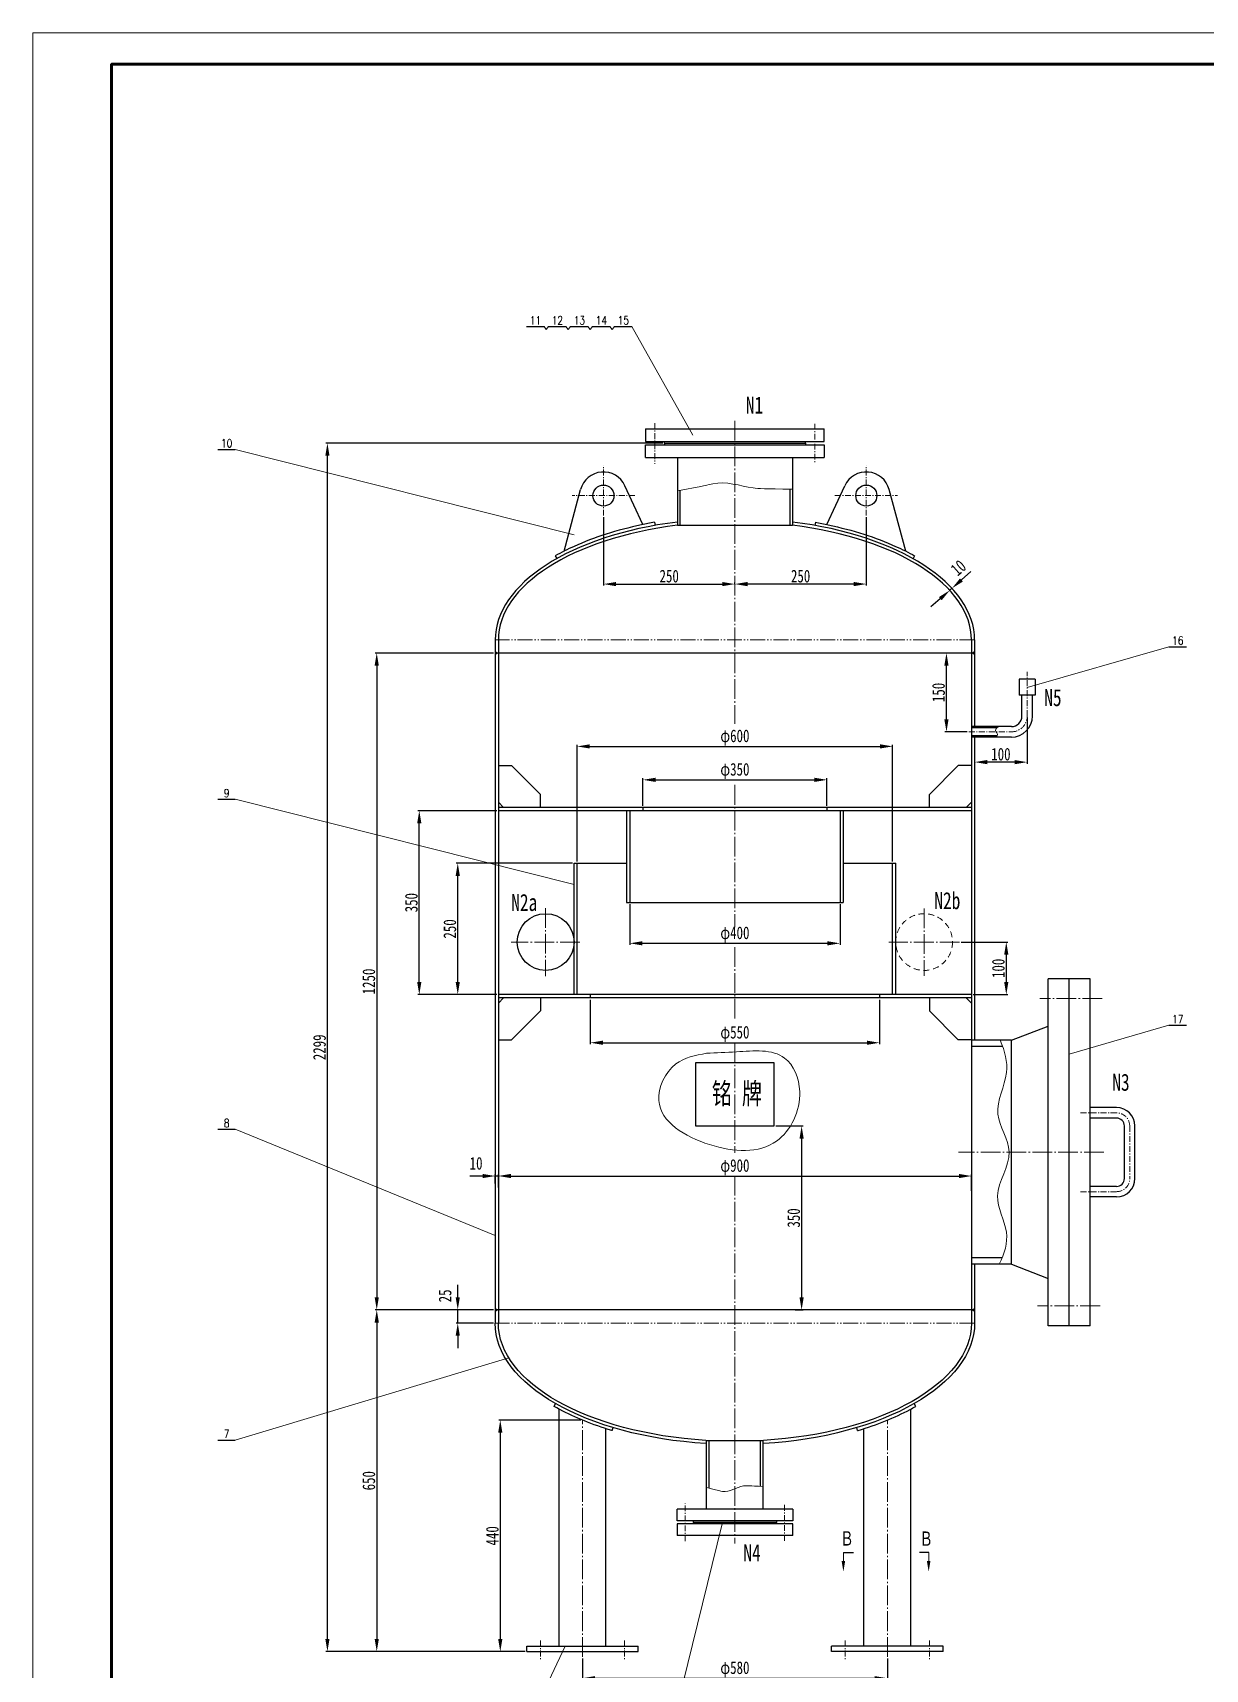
# Model space of a CAD drawing. Header units: millimetres. Extents: x -6371 to 29949, y -11614 to 1396.
# Drawn here: x 26374 to 28604, y -9683 to -6568 of the extents above; entities that cross this region are included whole.
import ezdxf
from ezdxf.enums import TextEntityAlignment as Align

# ---------------------------------------------------------------- set-up
doc = ezdxf.new("R2010")
doc.units = ezdxf.units.MM
doc.header["$LTSCALE"] = 15
doc.header["$PDMODE"] = 1
for name, pattern in [('JXX-L', [2.95, 1.9, -0.25, 0.15, -0.25, 0.15, -0.25]), ('XX-L', [1.25, 0.75, -0.5]), ('ZXX-L', [3.28, 2.5, -0.3, 0.18, -0.3]), ('ZXX-S', [1.27, 0.75, -0.2, 0.12, -0.2])]:
    doc.linetypes.add(name, pattern=pattern)
doc.layers.get('Defpoints').update_dxf_attribs({"linetype": 'CONTINUOUS'})
for name, color, linetype, lineweight in [('A 粗实线', 1, 'CONTINUOUS', 25), ('B 细实线', 7, 'CONTINUOUS', 15), ('C 文 字', 2, 'CONTINUOUS', 20), ('D 短中心线', 3, 'ZXX-S', 18), ('E 长中心线', 3, 'ZXX-L', 15), ('G 长虚线', 6, 'XX-L', 15), ('I 长双点线', 3, 'JXX-L', 15), ('J 标注尺寸', 2, 'CONTINUOUS', 15)]:
    doc.layers.add(name, color=color, linetype=linetype, lineweight=lineweight)
doc.styles.add('HZTXT', font='SIMFANG.TTF', dxfattribs={"width": 0.75})
doc.styles.add('ROMANC', font='romanc', dxfattribs={"width": 0.7, "height": 6})
doc.styles.add('标题中文', font='SIMFANG.TTF', dxfattribs={"width": 0.7})
doc.dimstyles.new('通用标注4.0', dxfattribs={"dimtxt": 24, "dimasz": 24, "dimexe": 3, "dimexo": 3, "dimgap": 3, "dimtad": 1, "dimdec": 0, "dimzin": 0, "dimdsep": 46, "dimtxsty": 'HZTXT', "dimcen": 3, "dimadec": 0, "dimazin": 0, "dimtfac": 0.375, "dimtdec": 0, "dimtmove": 2, "dimatfit": 3, "dimfxl": 0, "dimtzin": 0, "dimarcsym": 0})

# ---------------------------------------------------------------- blocks, each defined once
blk = doc.blocks.new('*D78')
at = {"layer": 'Defpoints', "color": 0}
for p in [(26934.1, -7349.5), (27575.2, -7349.5), (27313.1, -9648.8)]:
    blk.add_point(p, dxfattribs=at)
at = {"layer": 'J 标注尺寸', "color": 0, "lineweight": -2}
for p, q in [((27572.2, -7349.5), (26931.1, -7349.5)), ((26934.1, -9624.8), (26934.1, -7373.5)), ((27310.1, -9648.8), (26931.1, -9648.8))]:
    blk.add_line(p, q, dxfattribs=at)
at = {"layer": 'J 标注尺寸', "color": 0}
for points in [[(26930.1, -7373.5), (26938.1, -7373.5), (26934.1, -7349.5)], [(26930.1, -9624.8), (26938.1, -9624.8), (26934.1, -9648.8)]]:
    blk.add_solid(points, dxfattribs=at)
at = {"layer": 'J 标注尺寸', "color": 0, "insert": (26919.1, -8499.1), "char_height": 24, "attachment_point": 5, "rotation": 90, "style": 'HZTXT'}
blk.add_mtext('2299', dxfattribs=at)
blk = doc.blocks.new('*D79')
at = {"layer": 'Defpoints', "color": 0}
for p in [(27253.2, -8998.8), (27027.9, -9648.8), (27313.1, -9648.8)]:
    blk.add_point(p, dxfattribs=at)
at = {"layer": 'J 标注尺寸', "color": 0, "lineweight": -2}
for p, q in [((27250.2, -8998.8), (27024.9, -8998.8)), ((27027.9, -9022.8), (27027.9, -9624.8)), ((27310.1, -9648.8), (27024.9, -9648.8))]:
    blk.add_line(p, q, dxfattribs=at)
at = {"layer": 'J 标注尺寸', "color": 0}
for points in [[(27023.9, -9022.8), (27031.9, -9022.8), (27027.9, -8998.8)], [(27023.9, -9624.8), (27031.9, -9624.8), (27027.9, -9648.8)]]:
    blk.add_solid(points, dxfattribs=at)
at = {"layer": 'J 标注尺寸', "color": 0, "insert": (27012.9, -9323.8), "char_height": 24, "attachment_point": 5, "rotation": 90, "style": 'HZTXT'}
blk.add_mtext('650', dxfattribs=at)
blk = doc.blocks.new('*D83')
at = {"layer": 'Defpoints', "color": 0}
for p in [(27419.2, -9208.5), (27262.9, -9648.8), (27313.1, -9648.8)]:
    blk.add_point(p, dxfattribs=at)
at = {"layer": 'J 标注尺寸', "color": 0, "lineweight": -2}
for p, q in [((27416.2, -9208.5), (27259.9, -9208.5)), ((27262.9, -9232.5), (27262.9, -9624.8)), ((27310.1, -9648.8), (27259.9, -9648.8))]:
    blk.add_line(p, q, dxfattribs=at)
at = {"layer": 'J 标注尺寸', "color": 0}
for points in [[(27258.9, -9232.5), (27266.9, -9232.5), (27262.9, -9208.5)], [(27258.9, -9624.8), (27266.9, -9624.8), (27262.9, -9648.8)]]:
    blk.add_solid(points, dxfattribs=at)
at = {"layer": 'J 标注尺寸', "color": 0, "insert": (27247.9, -9428.7), "char_height": 24, "attachment_point": 5, "rotation": 90, "style": 'HZTXT'}
blk.add_mtext('440', dxfattribs=at)
blk = doc.blocks.new('*D86')
at = {"layer": 'Defpoints', "color": 0}
for p in [(28136.5, -8298.8), (28159.2, -8398.8), (28225.4, -8398.8)]:
    blk.add_point(p, dxfattribs=at)
at = {"layer": 'J 标注尺寸', "color": 0, "lineweight": -2}
for p, q in [((28139.5, -8298.8), (28228.4, -8298.8)), ((28225.4, -8322.8), (28225.4, -8374.8)), ((28162.2, -8398.8), (28228.4, -8398.8))]:
    blk.add_line(p, q, dxfattribs=at)
at = {"layer": 'J 标注尺寸', "color": 0}
for points in [[(28221.4, -8322.8), (28229.4, -8322.8), (28225.4, -8298.8)], [(28221.4, -8374.8), (28229.4, -8374.8), (28225.4, -8398.8)]]:
    blk.add_solid(points, dxfattribs=at)
at = {"layer": 'J 标注尺寸', "color": 0, "insert": (28210.4, -8348.8), "char_height": 24, "attachment_point": 5, "rotation": 90, "style": 'HZTXT'}
blk.add_mtext('100', dxfattribs=at)
blk = doc.blocks.new('*D87')
at = {"layer": 'Defpoints', "color": 0}
for p in [(28159.2, -8744), (27259.2, -8768.8), (28159.2, -8775.4)]:
    blk.add_point(p, dxfattribs=at)
at = {"layer": 'J 标注尺寸', "color": 0, "lineweight": -2}
for p, q in [((27259.2, -8765.8), (27259.2, -8741)), ((27283.2, -8744), (28135.2, -8744)), ((28159.2, -8772.4), (28159.2, -8741))]:
    blk.add_line(p, q, dxfattribs=at)
at = {"layer": 'J 标注尺寸', "color": 0}
for points in [[(27283.2, -8740), (27283.2, -8748), (27259.2, -8744)], [(28135.2, -8740), (28135.2, -8748), (28159.2, -8744)]]:
    blk.add_solid(points, dxfattribs=at)
at = {"layer": 'J 标注尺寸', "color": 0, "insert": (27709.2, -8727.2), "char_height": 24, "attachment_point": 5, "style": 'HZTXT'}
blk.add_mtext('φ900', dxfattribs=at)
blk = doc.blocks.new('*D88')
at = {"layer": 'Defpoints', "color": 0}
for p in [(27253.2, -7748.8), (27027.9, -8998.8), (27253.2, -8998.8)]:
    blk.add_point(p, dxfattribs=at)
at = {"layer": 'J 标注尺寸', "color": 0, "lineweight": -2}
for p, q in [((27250.2, -7748.8), (27024.9, -7748.8)), ((27027.9, -7772.8), (27027.9, -8974.8)), ((27250.2, -8998.8), (27024.9, -8998.8))]:
    blk.add_line(p, q, dxfattribs=at)
at = {"layer": 'J 标注尺寸', "color": 0}
for points in [[(27023.9, -7772.8), (27031.9, -7772.8), (27027.9, -7748.8)], [(27023.9, -8974.8), (27031.9, -8974.8), (27027.9, -8998.8)]]:
    blk.add_solid(points, dxfattribs=at)
at = {"layer": 'J 标注尺寸', "color": 0, "insert": (27012.9, -8373.8), "char_height": 24, "attachment_point": 5, "rotation": 90, "style": 'HZTXT'}
blk.add_mtext('1250', dxfattribs=at)
blk = doc.blocks.new('*D89')
at = {"layer": 'Defpoints', "color": 0}
for p in [(27108.8, -8048.8), (27259.2, -8048.8), (27259.2, -8398.8)]:
    blk.add_point(p, dxfattribs=at)
at = {"layer": 'J 标注尺寸', "color": 0, "lineweight": -2}
for p, q in [((27256.2, -8048.8), (27105.8, -8048.8)), ((27108.8, -8374.8), (27108.8, -8072.8)), ((27256.2, -8398.8), (27105.8, -8398.8))]:
    blk.add_line(p, q, dxfattribs=at)
at = {"layer": 'J 标注尺寸', "color": 0}
for points in [[(27104.8, -8072.8), (27112.8, -8072.8), (27108.8, -8048.8)], [(27104.8, -8374.8), (27112.8, -8374.8), (27108.8, -8398.8)]]:
    blk.add_solid(points, dxfattribs=at)
at = {"layer": 'J 标注尺寸', "color": 0, "insert": (27093.8, -8223.8), "char_height": 24, "attachment_point": 5, "rotation": 90, "style": 'HZTXT'}
blk.add_mtext('350', dxfattribs=at)
blk = doc.blocks.new('*D90')
at = {"layer": 'Defpoints', "color": 0}
for p in [(27182, -8148.8), (27403.2, -8148.8), (27259.2, -8398.8)]:
    blk.add_point(p, dxfattribs=at)
at = {"layer": 'J 标注尺寸', "color": 0, "lineweight": -2}
for p, q in [((27400.2, -8148.8), (27179, -8148.8)), ((27182, -8374.8), (27182, -8172.8)), ((27256.2, -8398.8), (27179, -8398.8))]:
    blk.add_line(p, q, dxfattribs=at)
at = {"layer": 'J 标注尺寸', "color": 0}
for points in [[(27178, -8172.8), (27186, -8172.8), (27182, -8148.8)], [(27178, -8374.8), (27186, -8374.8), (27182, -8398.8)]]:
    blk.add_solid(points, dxfattribs=at)
at = {"layer": 'J 标注尺寸', "color": 0, "insert": (27167, -8273.8), "char_height": 24, "attachment_point": 5, "rotation": 90, "style": 'HZTXT'}
blk.add_mtext('250', dxfattribs=at)
blk = doc.blocks.new('*D91')
at = {"layer": 'Defpoints', "color": 0}
for p in [(27434.2, -8406), (27984.2, -8406), (27984.2, -8490.4)]:
    blk.add_point(p, dxfattribs=at)
at = {"layer": 'J 标注尺寸', "color": 0, "lineweight": -2}
for p, q in [((27434.2, -8409), (27434.2, -8493.4)), ((27984.2, -8409), (27984.2, -8493.4)), ((27458.2, -8490.4), (27960.2, -8490.4))]:
    blk.add_line(p, q, dxfattribs=at)
at = {"layer": 'J 标注尺寸', "color": 0}
for points in [[(27458.2, -8486.4), (27458.2, -8494.4), (27434.2, -8490.4)], [(27960.2, -8486.4), (27960.2, -8494.4), (27984.2, -8490.4)]]:
    blk.add_solid(points, dxfattribs=at)
at = {"layer": 'J 标注尺寸', "color": 0, "insert": (27709.2, -8473.6), "char_height": 24, "attachment_point": 5, "style": 'HZTXT'}
blk.add_mtext('φ550', dxfattribs=at)
blk = doc.blocks.new('*D92')
at = {"layer": 'Defpoints', "color": 0}
for p in [(27509.2, -8223.8), (27909.2, -8223.8), (27909.2, -8301.2)]:
    blk.add_point(p, dxfattribs=at)
at = {"layer": 'J 标注尺寸', "color": 0, "lineweight": -2}
for p, q in [((27509.2, -8226.8), (27509.2, -8304.2)), ((27909.2, -8226.8), (27909.2, -8304.2)), ((27533.2, -8301.2), (27885.2, -8301.2))]:
    blk.add_line(p, q, dxfattribs=at)
at = {"layer": 'J 标注尺寸', "color": 0}
for points in [[(27533.2, -8297.2), (27533.2, -8305.2), (27509.2, -8301.2)], [(27885.2, -8297.2), (27885.2, -8305.2), (27909.2, -8301.2)]]:
    blk.add_solid(points, dxfattribs=at)
at = {"layer": 'J 标注尺寸', "color": 0, "insert": (27709.2, -8284.4), "char_height": 24, "attachment_point": 5, "style": 'HZTXT'}
blk.add_mtext('φ400', dxfattribs=at)
blk = doc.blocks.new('*D93')
at = {"layer": 'Defpoints', "color": 0}
for p in [(28009.2, -7926.5), (27409.2, -8148.8), (28009.2, -8148.8)]:
    blk.add_point(p, dxfattribs=at)
at = {"layer": 'J 标注尺寸', "color": 0, "lineweight": -2}
for p, q in [((27409.2, -8145.8), (27409.2, -7923.5)), ((27433.2, -7926.5), (27985.2, -7926.5)), ((28009.2, -8145.8), (28009.2, -7923.5))]:
    blk.add_line(p, q, dxfattribs=at)
at = {"layer": 'J 标注尺寸', "color": 0}
for points in [[(27433.2, -7922.5), (27433.2, -7930.5), (27409.2, -7926.5)], [(27985.2, -7922.5), (27985.2, -7930.5), (28009.2, -7926.5)]]:
    blk.add_solid(points, dxfattribs=at)
at = {"layer": 'J 标注尺寸', "color": 0, "insert": (27709.2, -7909.6), "char_height": 24, "attachment_point": 5, "style": 'HZTXT'}
blk.add_mtext('φ600', dxfattribs=at)
blk = doc.blocks.new('*D94')
at = {"layer": 'Defpoints', "color": 0}
for p in [(27884.2, -7990.1), (27534.2, -8042.8), (27884.2, -8042.8)]:
    blk.add_point(p, dxfattribs=at)
at = {"layer": 'J 标注尺寸', "color": 0, "lineweight": -2}
for p, q in [((27534.2, -8039.8), (27534.2, -7987.1)), ((27558.2, -7990.1), (27860.2, -7990.1)), ((27884.2, -8039.8), (27884.2, -7987.1))]:
    blk.add_line(p, q, dxfattribs=at)
at = {"layer": 'J 标注尺寸', "color": 0}
for points in [[(27558.2, -7986.1), (27558.2, -7994.1), (27534.2, -7990.1)], [(27860.2, -7986.1), (27860.2, -7994.1), (27884.2, -7990.1)]]:
    blk.add_solid(points, dxfattribs=at)
at = {"layer": 'J 标注尺寸', "color": 0, "insert": (27709.2, -7973.3), "char_height": 24, "attachment_point": 5, "style": 'HZTXT'}
blk.add_mtext('φ350', dxfattribs=at)
blk = doc.blocks.new('*D75')
at = {"layer": 'Defpoints', "color": 0}
for p in [(27253.2, -8744), (27253.2, -8761.4), (27259.2, -8761.4)]:
    blk.add_point(p, dxfattribs=at)
at = {"layer": 'J 标注尺寸', "color": 0, "lineweight": -2}
for p, q in [((27229.2, -8744), (27205.2, -8744)), ((27253.2, -8758.4), (27253.2, -8741)), ((27259.2, -8744), (27253.2, -8744)), ((27259.2, -8758.4), (27259.2, -8741)), ((27283.2, -8744), (27307.2, -8744))]:
    blk.add_line(p, q, dxfattribs=at)
at = {"layer": 'J 标注尺寸', "color": 0}
for points in [[(27229.2, -8740), (27229.2, -8748), (27253.2, -8744)], [(27283.2, -8740), (27283.2, -8748), (27259.2, -8744)]]:
    blk.add_solid(points, dxfattribs=at)
at = {"layer": 'J 标注尺寸', "color": 0, "insert": (27216.9, -8720), "char_height": 24, "attachment_point": 5, "style": 'HZTXT'}
blk.add_mtext('10', dxfattribs=at)
blk = doc.blocks.new('*D66')
at = {"layer": 'Defpoints', "color": 0}
for p in [(27784.2, -8648.8), (27820.9, -8998.8), (27836.1, -8998.8)]:
    blk.add_point(p, dxfattribs=at)
at = {"layer": 'J 标注尺寸', "color": 0, "lineweight": -2}
for p, q in [((27787.2, -8648.8), (27839.1, -8648.8)), ((27836.1, -8672.8), (27836.1, -8974.8)), ((27823.9, -8998.8), (27839.1, -8998.8))]:
    blk.add_line(p, q, dxfattribs=at)
at = {"layer": 'J 标注尺寸', "color": 0}
for points in [[(27832.1, -8672.8), (27840.1, -8672.8), (27836.1, -8648.8)], [(27832.1, -8974.8), (27840.1, -8974.8), (27836.1, -8998.8)]]:
    blk.add_solid(points, dxfattribs=at)
at = {"layer": 'J 标注尺寸', "color": 0, "insert": (27821.1, -8823.8), "char_height": 24, "attachment_point": 5, "rotation": 90, "style": 'HZTXT'}
blk.add_mtext('350', dxfattribs=at)
blk = doc.blocks.new('*D67')
at = {"layer": 'Defpoints', "color": 0}
for p in [(27182, -8998.8), (27253.2, -8998.8), (27253.2, -9023.8)]:
    blk.add_point(p, dxfattribs=at)
at = {"layer": 'J 标注尺寸', "color": 0, "lineweight": -2}
for p, q in [((27182, -8974.8), (27182, -8950.8)), ((27250.2, -8998.8), (27179, -8998.8)), ((27182, -9023.8), (27182, -8998.8)), ((27250.2, -9023.8), (27179, -9023.8)), ((27182, -9047.8), (27182, -9071.8))]:
    blk.add_line(p, q, dxfattribs=at)
at = {"layer": 'J 标注尺寸', "color": 0}
for points in [[(27178, -8974.8), (27186, -8974.8), (27182, -8998.8)], [(27178, -9047.8), (27186, -9047.8), (27182, -9023.8)]]:
    blk.add_solid(points, dxfattribs=at)
at = {"layer": 'J 标注尺寸', "color": 0, "insert": (27158, -8972.1), "char_height": 24, "attachment_point": 5, "rotation": 90, "style": 'HZTXT'}
blk.add_mtext('25', dxfattribs=at)
blk = doc.blocks.new('*D63')
at = {"layer": 'Defpoints', "color": 0}
for p in [(28265.2, -7868.8), (28165.2, -7934.8), (28165.2, -7956.4)]:
    blk.add_point(p, dxfattribs=at)
at = {"layer": 'J 标注尺寸', "color": 0, "lineweight": -2}
for p, q in [((28265.2, -7871.8), (28265.2, -7959.4)), ((28165.2, -7937.8), (28165.2, -7959.4)), ((28241.2, -7956.4), (28189.2, -7956.4))]:
    blk.add_line(p, q, dxfattribs=at)
at = {"layer": 'J 标注尺寸', "color": 0}
for points in [[(28189.2, -7952.4), (28189.2, -7960.4), (28165.2, -7956.4)], [(28241.2, -7952.4), (28241.2, -7960.4), (28265.2, -7956.4)]]:
    blk.add_solid(points, dxfattribs=at)
at = {"layer": 'J 标注尺寸', "color": 0, "insert": (28215.2, -7941.4), "char_height": 24, "attachment_point": 5, "style": 'HZTXT'}
blk.add_mtext('100', dxfattribs=at)
blk = doc.blocks.new('*D64')
at = {"layer": 'Defpoints', "color": 0}
for p in [(28111.6, -7748.8), (28115.1, -7748.8), (28154.2, -7898.8)]:
    blk.add_point(p, dxfattribs=at)
at = {"layer": 'J 标注尺寸', "color": 0, "lineweight": -2}
for p, q in [((28112.1, -7748.8), (28108.6, -7748.8)), ((28111.6, -7874.8), (28111.6, -7772.8)), ((28151.2, -7898.8), (28108.6, -7898.8))]:
    blk.add_line(p, q, dxfattribs=at)
at = {"layer": 'J 标注尺寸', "color": 0}
for points in [[(28107.6, -7772.8), (28115.6, -7772.8), (28111.6, -7748.8)], [(28107.6, -7874.8), (28115.6, -7874.8), (28111.6, -7898.8)]]:
    blk.add_solid(points, dxfattribs=at)
at = {"layer": 'J 标注尺寸', "color": 0, "insert": (28096.6, -7823.8), "char_height": 24, "attachment_point": 5, "rotation": 90, "style": 'HZTXT'}
blk.add_mtext('150', dxfattribs=at)
blk = doc.blocks.new('*D95')
at = {"layer": 'Defpoints', "color": 0}
for p in [(28122.1, -7625.7), (28125.5, -7629.5), (28121.2, -7633.3)]:
    blk.add_point(p, dxfattribs=at)
at = {"layer": 'J 标注尺寸', "color": 0, "lineweight": -2}
for p, q in [((28140.1, -7609.8), (28158.1, -7593.9)), ((28119.2, -7631.1), (28115.9, -7627.2)), ((28117.9, -7629.5), (28122.1, -7625.7)), ((28123.5, -7627.3), (28120.2, -7623.4)), ((28099.9, -7645.4), (28081.9, -7661.2))]:
    blk.add_line(p, q, dxfattribs=at)
at = {"layer": 'J 标注尺寸', "color": 0}
for points in [[(28097.2, -7642.4), (28102.5, -7648.4), (28117.9, -7629.5)], [(28137.5, -7606.8), (28142.8, -7612.8), (28122.1, -7625.7)]]:
    blk.add_solid(points, dxfattribs=at)
at = {"layer": 'J 标注尺寸', "color": 0, "insert": (28134.3, -7586.6), "char_height": 24, "attachment_point": 5, "rotation": 41.4192, "style": 'HZTXT'}
blk.add_mtext('10', dxfattribs=at)
blk = doc.blocks.new('*D96')
at = {"layer": 'Defpoints', "color": 0}
for p in [(27459.2, -7487.3), (27709.2, -7617.6), (27709.2, -7620.7)]:
    blk.add_point(p, dxfattribs=at)
at = {"layer": 'J 标注尺寸', "color": 0, "lineweight": -2}
for p, q in [((27459.2, -7490.3), (27459.2, -7620.6)), ((27483.2, -7617.6), (27685.2, -7617.6)), ((27709.2, -7617.7), (27709.2, -7614.6))]:
    blk.add_line(p, q, dxfattribs=at)
at = {"layer": 'J 标注尺寸', "color": 0}
for points in [[(27483.2, -7613.6), (27483.2, -7621.6), (27459.2, -7617.6)], [(27685.2, -7613.6), (27685.2, -7621.6), (27709.2, -7617.6)]]:
    blk.add_solid(points, dxfattribs=at)
at = {"layer": 'J 标注尺寸', "color": 0, "insert": (27584.2, -7602.6), "char_height": 24, "attachment_point": 5, "style": 'HZTXT'}
blk.add_mtext('250', dxfattribs=at)
blk = doc.blocks.new('*D97')
at = {"layer": 'Defpoints', "color": 0}
for p in [(27959.2, -7487.3), (27709.2, -7617.6), (27709.2, -7620.7)]:
    blk.add_point(p, dxfattribs=at)
at = {"layer": 'J 标注尺寸', "color": 0, "lineweight": -2}
for p, q in [((27959.2, -7490.3), (27959.2, -7620.6)), ((27709.2, -7617.7), (27709.2, -7614.6)), ((27935.2, -7617.6), (27733.2, -7617.6))]:
    blk.add_line(p, q, dxfattribs=at)
at = {"layer": 'J 标注尺寸', "color": 0}
for points in [[(27733.2, -7613.6), (27733.2, -7621.6), (27709.2, -7617.6)], [(27935.2, -7613.6), (27935.2, -7621.6), (27959.2, -7617.6)]]:
    blk.add_solid(points, dxfattribs=at)
at = {"layer": 'J 标注尺寸', "color": 0, "insert": (27834.2, -7602.6), "char_height": 24, "attachment_point": 5, "style": 'HZTXT'}
blk.add_mtext('250', dxfattribs=at)
blk = doc.blocks.new('*D180')
at = {"layer": 'Defpoints', "color": 0}
for p in [(27419.2, -9659), (27999.2, -9659), (27999.2, -9699.6)]:
    blk.add_point(p, dxfattribs=at)
at = {"layer": 'J 标注尺寸', "color": 0, "lineweight": -2}
for p, q in [((27419.2, -9662), (27419.2, -9702.6)), ((27999.2, -9662), (27999.2, -9702.6)), ((27443.2, -9699.6), (27975.2, -9699.6))]:
    blk.add_line(p, q, dxfattribs=at)
at = {"layer": 'J 标注尺寸', "color": 0}
for points in [[(27443.2, -9695.6), (27443.2, -9703.6), (27419.2, -9699.6)], [(27975.2, -9695.6), (27975.2, -9703.6), (27999.2, -9699.6)]]:
    blk.add_solid(points, dxfattribs=at)
at = {"layer": 'J 标注尺寸', "color": 0, "insert": (27709.2, -9682.8), "char_height": 24, "attachment_point": 5, "style": 'HZTXT'}
blk.add_mtext('φ580', dxfattribs=at)

msp = doc.modelspace()

# ---------------------------------------------------------------- linework, layer by layer
at = {"layer": 'A 粗实线'}
for p, q in [((27312.8, -7127.4), (27346.1, -7127.4)), ((27354.6, -7127.4), (27387.9, -7127.4)), ((27396.3, -7127.4), (27429.7, -7127.4)), ((27438.1, -7127.4), (27471.5, -7127.4)), ((27479.9, -7127.4), (27513.3, -7127.4)), ((27539.2, -7322.5), (27879.2, -7322.5)), ((27539.2, -7322.5), (27539.2, -7346.5)), ((27539.2, -7346.5), (27879.2, -7346.5)), ((27575.2, -7349.5), (27575.2, -7346.5)), ((27843.2, -7349.5), (27843.2, -7346.5)), ((27879.2, -7346.5), (27879.2, -7322.5)), ((26725.4, -7361.4), (26758.7, -7361.4)), ((27539.2, -7376.5), (27539.2, -7352.5)), ((27539.2, -7352.5), (27879.2, -7352.5)), ((27539.2, -7376.5), (27879.2, -7376.5)), ((27575.2, -7349.5), (27575.2, -7349.5)), ((27575.2, -7349.5), (27843.2, -7349.5)), ((27575.2, -7349.5), (27575.2, -7352.5)), ((27575.2, -7349.5), (27575.2, -7349.5)), ((27575.2, -7349.5), (27843.2, -7349.5)), ((27599.7, -7376.5), (27599.7, -7505.5)), ((27818.7, -7376.5), (27818.7, -7505.5)), ((27843.2, -7349.5), (27843.2, -7349.5)), ((27843.2, -7349.5), (27843.2, -7352.5)), ((27843.2, -7349.5), (27843.2, -7349.5)), ((27879.2, -7352.5), (27879.2, -7376.5)), ((27384.2, -7555), (27415.7, -7437.6)), ((27534.2, -7504.3), (27500.1, -7430.4)), ((27604.7, -7439.2), (27604.7, -7505.5)), ((27813.7, -7436.7), (27813.7, -7505.5)), ((27884.2, -7504.3), (27918.4, -7430.4)), ((28034.2, -7555), (28002.7, -7437.6)), ((27556.2, -7500.1), (27557.3, -7506)), ((27862.2, -7500.1), (27861.1, -7506)), ((27599.7, -7505.5), (27818.7, -7505.5)), ((27367.4, -7564), (27370.4, -7569.2)), ((28051, -7564), (28048.1, -7569.2)), ((27253.2, -7723.8), (27253.2, -9023.8)), ((28165.2, -7748.8), (27253.2, -7748.8)), ((27259.2, -7723.8), (27259.2, -9023.8)), ((28159.2, -7723.8), (28159.2, -9023.8)), ((28165.2, -7723.8), (28165.2, -7888.8)), ((28534.8, -7736.8), (28568.2, -7736.8)), ((28250.2, -7798.8), (28250.2, -7828.8)), ((28280.2, -7798.8), (28250.2, -7798.8)), ((28280.2, -7798.8), (28250.2, -7798.8)), ((28275.2, -7798.8), (28255.2, -7798.8)), ((28280.2, -7798.8), (28280.2, -7828.8)), ((28280.2, -7828.8), (28250.2, -7828.8)), ((28255.2, -7868.8), (28255.2, -7828.8)), ((28275.2, -7828.8), (28255.2, -7828.8)), ((28275.2, -7868.8), (28275.2, -7828.8)), ((28235.2, -7888.8), (28159.2, -7888.8)), ((28207.5, -7891.3), (28159.2, -7891.3)), ((28207.7, -7906.3), (28159.2, -7906.3)), ((28235.2, -7908.8), (28159.2, -7908.8)), ((28165.2, -7908.8), (28165.2, -8485.8)), ((27259.2, -7962.8), (27284.2, -7962.8)), ((27284.2, -7962.8), (27339.2, -8017.8)), ((28134.2, -7962.8), (28079.2, -8017.8)), ((28159.2, -7962.8), (28134.2, -7962.8)), ((26725.4, -8027.1), (26758.7, -8027.1)), ((27269.2, -8042.8), (27259.2, -8032.8)), ((27339.2, -8042.8), (27339.2, -8017.8)), ((28079.2, -8042.8), (28079.2, -8017.8)), ((28149.2, -8042.8), (28159.2, -8032.8)), ((28159.2, -8042.8), (27259.2, -8042.8)), ((28159.2, -8048.8), (27259.2, -8048.8)), ((27503.2, -8048.8), (27503.2, -8223.8)), ((27509.2, -8048.8), (27509.2, -8223.8)), ((27534.2, -8042.8), (27534.2, -8048.8)), ((27884.2, -8042.8), (27884.2, -8048.8)), ((27909.2, -8048.8), (27909.2, -8223.8)), ((27915.2, -8048.8), (27915.2, -8223.8)), ((27403.2, -8398.8), (27403.2, -8148.8)), ((27403.2, -8148.8), (27503.2, -8148.8)), ((27409.2, -8398.8), (27409.2, -8148.8)), ((27915.2, -8148.8), (28015.2, -8148.8)), ((28009.2, -8398.8), (28009.2, -8148.8)), ((28015.2, -8398.8), (28015.2, -8148.8)), ((27503.2, -8223.8), (27915.2, -8223.8)), ((28385.2, -8368.8), (28305.2, -8368.8)), ((28305.2, -9028.8), (28305.2, -8368.8)), ((28345.2, -9028.8), (28345.2, -8368.8)), ((28385.2, -9028.8), (28385.2, -8368.8)), ((28159.2, -8398.8), (27259.2, -8398.8)), ((28159.2, -8404.8), (27259.2, -8404.8)), ((27269.2, -8404.8), (27259.2, -8414.8)), ((27339.2, -8404.8), (27339.2, -8429.8)), ((27434.2, -8398.8), (27434.2, -8404.8)), ((27984.2, -8398.8), (27984.2, -8404.8)), ((28079.2, -8404.8), (28079.2, -8429.8)), ((28149.2, -8404.8), (28159.2, -8414.8)), ((27284.2, -8484.8), (27339.2, -8429.8)), ((28134.2, -8484.8), (28079.2, -8429.8)), ((28235.2, -8485.8), (28305.2, -8458.8)), ((28534.8, -8457.2), (28568.2, -8457.2)), ((27259.2, -8484.8), (27284.2, -8484.8)), ((28159.2, -8484.8), (28134.2, -8484.8)), ((28235.2, -8485.8), (28159.2, -8485.8)), ((28218.9, -8497.8), (28159.2, -8497.8)), ((28235.2, -8911.8), (28235.2, -8485.8)), ((28435.2, -8613.8), (28385.2, -8613.8)), ((26725.4, -8655), (26758.7, -8655)), ((28435.2, -8633.8), (28385.2, -8633.8)), ((28450.2, -8748.8), (28450.2, -8648.8)), ((28470.2, -8748.8), (28470.2, -8648.8)), ((28435.2, -8763.8), (28385.2, -8763.8)), ((28435.2, -8783.8), (28385.2, -8783.8)), ((28217.9, -8899.8), (28159.2, -8899.8)), ((28235.2, -8911.8), (28159.2, -8911.8)), ((28165.2, -8911.8), (28165.2, -9023.8)), ((28235.2, -8911.8), (28305.2, -8938.8)), ((28165.2, -8998.8), (27253.2, -8998.8)), ((28385.2, -9028.8), (28305.2, -9028.8)), ((27365.2, -9182.3), (27368.2, -9177.1)), ((28053.2, -9182.3), (28050.2, -9177.1)), ((27374.7, -9638.8), (27374.7, -9187.6)), ((28043.7, -9638.8), (28043.7, -9187.6)), ((26725.4, -9246.4), (26758.7, -9246.4)), ((27463.7, -9638.8), (27463.7, -9224.7)), ((27475.8, -9228.5), (27477.5, -9222.7)), ((27654.1, -9247.1), (27763.6, -9247.1)), ((27655.2, -9378.1), (27655.2, -9247.1)), ((27660.2, -9337.7), (27660.2, -9247.1)), ((27758.2, -9334.4), (27758.2, -9247.1)), ((27763.2, -9378.1), (27763.2, -9247.1)), ((27942.6, -9228.5), (27940.9, -9222.7)), ((27954.7, -9638.8), (27954.7, -9224.7)), ((27599.2, -9400.1), (27599.2, -9378.1)), ((27819.2, -9378.1), (27599.2, -9378.1)), ((27819.2, -9400.1), (27599.2, -9400.1)), ((27630.2, -9403.1), (27630.2, -9400.1)), ((27788.2, -9403.1), (27630.2, -9403.1)), ((27630.2, -9403.1), (27630.2, -9406.1)), ((27788.2, -9403.1), (27630.2, -9403.1)), ((27788.2, -9400.1), (27788.2, -9403.1)), ((27788.2, -9406.1), (27788.2, -9403.1)), ((27819.2, -9378.1), (27819.2, -9400.1)), ((27599.2, -9406.1), (27599.2, -9428.1)), ((27819.2, -9406.1), (27599.2, -9406.1)), ((27819.2, -9428.1), (27599.2, -9428.1)), ((27819.2, -9428.1), (27819.2, -9406.1)), ((27915.6, -9460.1), (27935, -9460.1)), ((28077.8, -9460.1), (28060.3, -9460.1)), ((27313.1, -9638.8), (27525.3, -9638.8)), ((27313.1, -9648.8), (27313.1, -9638.8)), ((27313.1, -9648.8), (27525.3, -9648.8)), ((27525.3, -9648.8), (27525.3, -9638.8)), ((28105.3, -9638.8), (27893.1, -9638.8)), ((27893.1, -9648.8), (27893.1, -9638.8)), ((28105.3, -9648.8), (27893.1, -9648.8)), ((28105.3, -9648.8), (28105.3, -9638.8))]:
    msp.add_line(p, q, dxfattribs=at)
at = {"layer": 'A 粗实线', "color": 5, "lineweight": 60}
msp.add_lwpolyline([(29877.5, -11554.5), (29877.5, -6628.5), (26523.5, -6628.5), (26523.5, -11554.5)], close=True, dxfattribs=at)
at = {"layer": 'A 粗实线'}
msp.add_lwpolyline([(27634.2, -8648.8), (27784.2, -8648.8), (27784.2, -8528.8), (27634.2, -8528.8)], close=True, dxfattribs=at)
for centre, radius in [((27459.2, -7449.3), 20), ((27959.2, -7449.3), 20), ((27349.2, -8298.8), 54)]:
    msp.add_circle(centre, radius, dxfattribs=at)
for centre, radius, start, end in [((27459.2, -7449.3), 45, 24.79, 164.9634), ((27959.2, -7449.3), 45, 15.0366, 155.21), ((28235.2, -7868.8), 40, 270, 0), ((28235.2, -7868.8), 20, 270, 0), ((28435.2, -8648.8), 35, 0, 90), ((28435.2, -8648.8), 15, 0, 90), ((28435.2, -8748.8), 35, 270, 0), ((28435.2, -8748.8), 15, 270, 0)]:
    msp.add_arc(centre, radius, start, end, dxfattribs=at)
for major_axis, ratio, start_param, end_param in [((-456, 0), 0.506579, 4.95489, 6.283185), ((-456, 0), 0.506579, 3.141593, 4.469888), ((-450, 0), 0.5, 4.95819, 6.283185), ((-450, 0), 0.5, 3.141593, 4.466588)]:
    msp.add_ellipse((27709.2, -7723.8), major_axis=major_axis, ratio=ratio, start_param=start_param, end_param=end_param, dxfattribs=at)
at = {"layer": 'A 粗实线', "extrusion": (0, 0, -1)}
for major_axis, ratio, start_param, end_param in [((-456, 0), 0.506579, 4.833522, 6.283185), ((-450, 0), 0.5, 4.835145, 6.283185), ((-450, 0), 0.5, 3.141593, 4.591231), ((-456, 0), 0.506579, 3.141593, 4.592833)]:
    msp.add_ellipse((27709.2, -9023.8), major_axis=major_axis, ratio=ratio, start_param=start_param, end_param=end_param, dxfattribs=at)
at = {"layer": 'A 粗实线'}
for points, knots in [([(27556.2, -7500.1), (27547.9, -7501.5), (27539.7, -7503.2), (27508.2, -7509.9), (27485.6, -7515.8), (27442.7, -7529.5), (27422.4, -7537.3), (27390.8, -7551.5), (27378.8, -7557.6), (27367.4, -7564)], [5.0520302, 5.0520302, 5.0520302, 5.0520302, 5.1096174, 5.1096174, 5.2749214, 5.2749214, 5.4402254, 5.4402254, 5.5500483, 5.5500483, 5.5500483, 5.5500483]), ([(27862.2, -7500.1), (27870.5, -7501.5), (27878.7, -7503.2), (27910.2, -7509.9), (27932.8, -7515.8), (27975.7, -7529.5), (27996, -7537.3), (28027.6, -7551.5), (28039.7, -7557.6), (28051, -7564)], [5.0520302, 5.0520302, 5.0520302, 5.0520302, 5.1096174, 5.1096174, 5.2749214, 5.2749214, 5.4402254, 5.4402254, 5.5500483, 5.5500483, 5.5500483, 5.5500483]), ([(27475.8, -9228.5), (27475.5, -9228.4), (27475.2, -9228.3), (27456.7, -9222.7), (27439.3, -9216.7), (27406.3, -9203.3), (27390.7, -9196.1), (27372.4, -9186.4), (27368.8, -9184.4), (27365.2, -9182.3)], [5.2453685, 5.2453685, 5.2453685, 5.2453685, 5.2477472, 5.2477472, 5.3851324, 5.3851324, 5.5225176, 5.5225176, 5.5571689, 5.5571689, 5.5571689, 5.5571689]), ([(27942.6, -9228.5), (27942.9, -9228.4), (27943.2, -9228.3), (27961.7, -9222.7), (27979.1, -9216.7), (28012.1, -9203.3), (28027.7, -9196.1), (28046, -9186.4), (28049.6, -9184.4), (28053.2, -9182.3)], [5.2453685, 5.2453685, 5.2453685, 5.2453685, 5.2477472, 5.2477472, 5.3851324, 5.3851324, 5.5225176, 5.5225176, 5.5571689, 5.5571689, 5.5571689, 5.5571689])]:
    msp.add_open_spline(points, degree=3, knots=knots, dxfattribs=at)
for points in [[(27259.2, -7748.8), (27253.2, -7744.6), (27253.2, -7753)], [(28159.2, -7748.8), (28165.2, -7744.6), (28165.2, -7753)], [(27259.2, -8998.8), (27253.2, -9003), (27253.2, -8994.6)], [(28159.2, -8998.8), (28165.2, -9003), (28165.2, -8994.6)]]:
    msp.add_solid(points, dxfattribs=at)
at = {"layer": 'B 细实线'}
for p, q in [((27346.1, -7127.4), (27350.3, -7133.3)), ((27354.6, -7127.4), (27350.3, -7133.3)), ((27387.9, -7127.4), (27392.1, -7133.3)), ((27396.3, -7127.4), (27392.1, -7133.3)), ((27429.7, -7127.4), (27433.9, -7133.3)), ((27438.1, -7127.4), (27433.9, -7133.3)), ((27471.5, -7127.4), (27475.7, -7133.3)), ((27479.9, -7127.4), (27475.7, -7133.3)), ((27629.4, -7334.3), (27513.3, -7127.4)), ((27403.2, -7523.7), (26758.7, -7361.4)), ((28265.2, -7814.5), (28534.8, -7736.8)), ((27403.2, -8189.5), (26758.7, -8027.1)), ((28345.2, -8511.9), (28534.8, -8457.2)), ((27253.2, -8857.3), (26758.7, -8655)), ((27279, -9089.7), (26758.7, -9246.4)), ((27684.8, -9406.1), (27569.7, -9875.8)), ((27915.6, -9460.1), (27915.6, -9476.5)), ((28077.8, -9460.1), (28077.8, -9476.5)), ((27386.1, -9638.8), (27274.5, -9875.8))]:
    msp.add_line(p, q, dxfattribs=at)
msp.add_lwpolyline([(29937.5, -11614.5), (29937.5, -6568.5), (26373.5, -6568.5), (26373.5, -11614.5)], close=True, dxfattribs=at)
for points, knots in [([(27599.7, -7440), (27650.8, -7431.6), (27684.6, -7418.2), (27728.8, -7434.8), (27765.1, -7436.8), (27818.7, -7436.8)], [44.14871, 44.14871, 44.14871, 44.14871, 68.81795, 146.052643, 177.826706, 177.826706, 177.826706, 177.826706]), ([(28205.8, -7908.8), (28207.3, -7906.9), (28210.3, -7903.2), (28205, -7899), (28205.2, -7892.7), (28208.5, -7890.3), (28210.6, -7888.8)], [0, 0, 0, 0, 6.109838, 12.020084, 16.057182, 23.380162, 23.380162, 23.380162, 23.380162]), ([(28213.9, -8485.8), (28222.8, -8506.2), (28235.2, -8552.6), (28192.3, -8624.4), (28251, -8701.4), (28191.1, -8777.5), (28235.2, -8848.6), (28222.4, -8891.6), (28211.9, -8911.8)], [8.098794, 8.098794, 8.098794, 8.098794, 71.598843, 152.648496, 227.581991, 313.821923, 385.678254, 449.341566, 449.341566, 449.341566, 449.341566]), ([(27655.2, -9336.7), (27684.3, -9344.2), (27700.6, -9346.6), (27719.7, -9331.1), (27735.2, -9333.8), (27763.2, -9334.5)], [17.196448, 17.196448, 17.196448, 17.196448, 27.068301, 68.234487, 76.046963, 76.046963, 76.046963, 76.046963])]:
    msp.add_open_spline(points, degree=3, knots=knots, dxfattribs=at)
msp.add_spline([(27655.2, -8510.4), (27596.8, -8530.8), (27564.4, -8600.4), (27660.9, -8684.2), (27788.2, -8677.5), (27832.4, -8582.9), (27803.8, -8519.5), (27712.3, -8507.6), (27655.2, -8510.4)], degree=3, dxfattribs=at)
for points in [[(27912.2, -9476.5), (27919, -9476.5), (27915.6, -9496.9)], [(28074.4, -9476.5), (28081.2, -9476.5), (28077.8, -9496.9)]]:
    msp.add_solid(points, dxfattribs=at)
at = {"layer": 'D 短中心线'}
for p, q in [((27557.2, -7311.3), (27557.2, -7388.5)), ((27861.2, -7312.4), (27861.2, -7388.5)), ((27459.2, -7487.3), (27459.2, -7391.7)), ((27959.2, -7487.3), (27959.2, -7391.7)), ((27518.8, -7449.3), (27399.6, -7449.3)), ((27899.6, -7449.3), (28018.8, -7449.3)), ((28265.2, -7868.8), (28265.2, -7784.7)), ((28154.2, -7898.8), (28235.2, -7898.8)), ((28435.2, -8623.8), (28364.4, -8623.8)), ((28460.2, -8648.8), (28460.2, -8748.8)), ((28435.2, -8773.8), (28364.4, -8773.8)), ((27614.7, -9439.1), (27614.7, -9367.1)), ((27803.7, -9438.4), (27803.7, -9367.1)), ((27339.2, -9628.1), (27339.2, -9664.4)), ((27499.2, -9628.1), (27499.2, -9664.4)), ((27919.2, -9628.1), (27919.2, -9664.4)), ((28079.2, -9628.1), (28079.2, -9664.4))]:
    msp.add_line(p, q, dxfattribs=at)
for centre, radius, start, end in [((28235.2, -7868.8), 30, 270, 0), ((28435.2, -8648.8), 25, 0, 90), ((28435.2, -8748.8), 25, 270, 0)]:
    msp.add_arc(centre, radius, start, end, dxfattribs=at)
at = {"layer": 'E 长中心线'}
for p, q in [((27709.2, -7306.7), (27709.2, -7883.3)), ((27709.2, -7999.9), (27709.2, -8270.5)), ((27349.2, -8234.1), (27349.2, -8363.4)), ((28069.2, -8234.8), (28069.2, -8362.8)), ((27414.5, -8298.8), (27283.9, -8298.8)), ((27709.2, -8308.6), (27709.2, -8448)), ((28136.5, -8298.8), (28001.9, -8298.8)), ((28407.7, -8406.3), (28289.2, -8406.3)), ((27709.2, -8490.4), (27709.2, -8700)), ((28411, -8698.8), (28134.8, -8698.8)), ((27709.2, -8743.8), (27709.2, -9443.2)), ((28403.7, -8991.3), (28284.9, -8991.3)), ((27419.2, -9659), (27419.2, -9208.5)), ((27999.2, -9659), (27999.2, -9208.5))]:
    msp.add_line(p, q, dxfattribs=at)
at = {"layer": 'G 长虚线'}
msp.add_circle((28069.2, -8298.8), 54, dxfattribs=at)
at = {"layer": 'I 长双点线'}
for p, q in [((28165.2, -7723.8), (27253.2, -7723.8)), ((28165.2, -9023.8), (27253.2, -9023.8))]:
    msp.add_line(p, q, dxfattribs=at)

# ---------------------------------------------------------------- texts
at = {"layer": 'C 文 字', "style": 'ROMANC', "width": 0.8}
for s, height, p in [('11', 15.65, (27329.8, -7115.7)), ('12', 15.65, (27371.6, -7115.7)), ('13', 15.65, (27413.4, -7115.7)), ('14', 15.65, (27455.2, -7115.7)), ('15', 15.65, (27497, -7115.7)), ('10', 15.65, (26742.4, -7349.6)), ('16', 15.65, (28551.8, -7725.1)), ('9', 15.6, (26742.4, -8015.4)), ('17', 15.65, (28551.8, -8445.5)), ('8', 15.6, (26742.4, -8643.2)), ('7', 15.6, (26742.4, -9234.7))]:
    msp.add_text(s, height=height, dxfattribs=at).set_placement(p, align=Align.MIDDLE)
at = {"layer": 'C 文 字', "char_height": 32.4, "width": 518.4, "attachment_point": 1, "style": 'HZTXT'}
for s, insert in [('N1', (27729.9, -7260.7)), ('N5', (28297.6, -7817.4)), ('N2a', (27283.7, -8207.2)), ('N2b', (28088.5, -8203.8)), ('N3', (28427, -8549.4)), ('N4', (27725.3, -9444.7))]:
    msp.add_mtext(s, dxfattribs=dict(at, insert=insert))
at = {"layer": 'J 标注尺寸', "style": '标题中文', "width": 0.7}
for s, height, p in [('铭 牌', 39.98, (27665.3, -8606.9)), ('Ｂ', 27.2, (27909.3, -9447.2)), ('Ｂ', 27.2, (28060, -9447.6))]:
    msp.add_text(s, height=height, dxfattribs=at).set_placement(p)

# ---------------------------------------------------------------- dimensions: what is measured, and where the dimension line sits
at = {"layer": 'J 标注尺寸'}
for base, p1, p2, angle, picture, middle in [((26934.1, -7349.5), (27313.1, -9648.8), (27575.2, -7349.5), 90, '*D78', (26919.1, -8499.1)), ((27709.2, -7617.6), (27959.2, -7487.3), (27709.2, -7620.7), 180, '*D97', (27834.2, -7602.6)), ((27027.9, -8998.8), (27253.2, -7748.8), (27253.2, -8998.8), 90, '*D88', (27012.9, -8373.8)), ((28111.6, -7748.8), (28154.2, -7898.8), (28115.1, -7748.8), 90, '*D64', (28096.6, -7823.8)), ((28165.2, -7956.4), (28265.2, -7868.8), (28165.2, -7934.8), 180, '*D63', (28215.2, -7941.4)), ((27108.8, -8048.8), (27259.2, -8398.8), (27259.2, -8048.8), 90, '*D89', (27093.8, -8223.8)), ((27182, -8148.8), (27259.2, -8398.8), (27403.2, -8148.8), 90, '*D90', (27167, -8273.8)), ((28225.4, -8398.8), (28136.5, -8298.8), (28159.2, -8398.8), 90, '*D86', (28210.4, -8348.8)), ((27836.1, -8998.8), (27784.2, -8648.8), (27820.9, -8998.8), 90, '*D66', (27821.1, -8823.8)), ((27027.9, -9648.8), (27253.2, -8998.8), (27313.1, -9648.8), 90, '*D79', (27012.9, -9323.8)), ((27262.9, -9648.8), (27419.2, -9208.5), (27313.1, -9648.8), 90, '*D83', (27247.9, -9428.7))]:
    dim = msp.add_linear_dim(base=base, p1=p1, p2=p2, angle=angle, dimstyle='通用标注4.0', dxfattribs=at)
    dim.commit()
    dim.dimension.update_dxf_attribs({"geometry": picture, "text_midpoint": middle})
dim = msp.add_linear_dim(base=(27709.2, -7617.6), p1=(27459.2, -7487.3), p2=(27709.2, -7620.7), dimstyle='通用标注4.0', dxfattribs=at)
dim.commit()
dim.dimension.update_dxf_attribs({"geometry": '*D96', "text_midpoint": (27584.2, -7602.6)})
dim = msp.add_linear_dim(base=(28122.1, -7625.7), p1=(28121.2, -7633.3), p2=(28125.5, -7629.5), angle=41.4192, text='10', dimstyle='通用标注4.0', dxfattribs=at)
dim.commit()
dim.dimension.update_dxf_attribs({"geometry": '*D95', "text_midpoint": (28134.3, -7586.6), "dimtype": 161})
for base, p1, p2, picture, middle in [((28009.2, -7926.5), (27409.2, -8148.8), (28009.2, -8148.8), '*D93', (27709.2, -7909.6)), ((27884.2, -7990.1), (27534.2, -8042.8), (27884.2, -8042.8), '*D94', (27709.2, -7973.3)), ((27909.2, -8301.2), (27509.2, -8223.8), (27909.2, -8223.8), '*D92', (27709.2, -8284.4)), ((27984.2, -8490.4), (27434.2, -8406), (27984.2, -8406), '*D91', (27709.2, -8473.6)), ((28159.2, -8744), (27259.2, -8768.8), (28159.2, -8775.4), '*D87', (27709.2, -8727.2)), ((27999.2, -9699.6), (27419.2, -9659), (27999.2, -9659), '*D180', (27709.2, -9682.8))]:
    dim = msp.add_linear_dim(base=base, p1=p1, p2=p2, text='φ<>', dimstyle='通用标注4.0', dxfattribs=at)
    dim.commit()
    dim.dimension.update_dxf_attribs({"geometry": picture, "text_midpoint": middle})
dim = msp.add_linear_dim(base=(27253.2, -8744), p1=(27259.2, -8761.4), p2=(27253.2, -8761.4), text='10', dimstyle='通用标注4.0', dxfattribs=at)
dim.commit()
dim.dimension.update_dxf_attribs({"geometry": '*D75', "text_midpoint": (27216.9, -8720), "dimtype": 160})
dim = msp.add_linear_dim(base=(27182, -8998.8), p1=(27253.2, -9023.8), p2=(27253.2, -8998.8), angle=90, dimstyle='通用标注4.0', dxfattribs=at)
dim.commit()
dim.dimension.update_dxf_attribs({"geometry": '*D67', "text_midpoint": (27158, -8972.1), "dimtype": 160})

doc.saveas('drawing.dxf')
